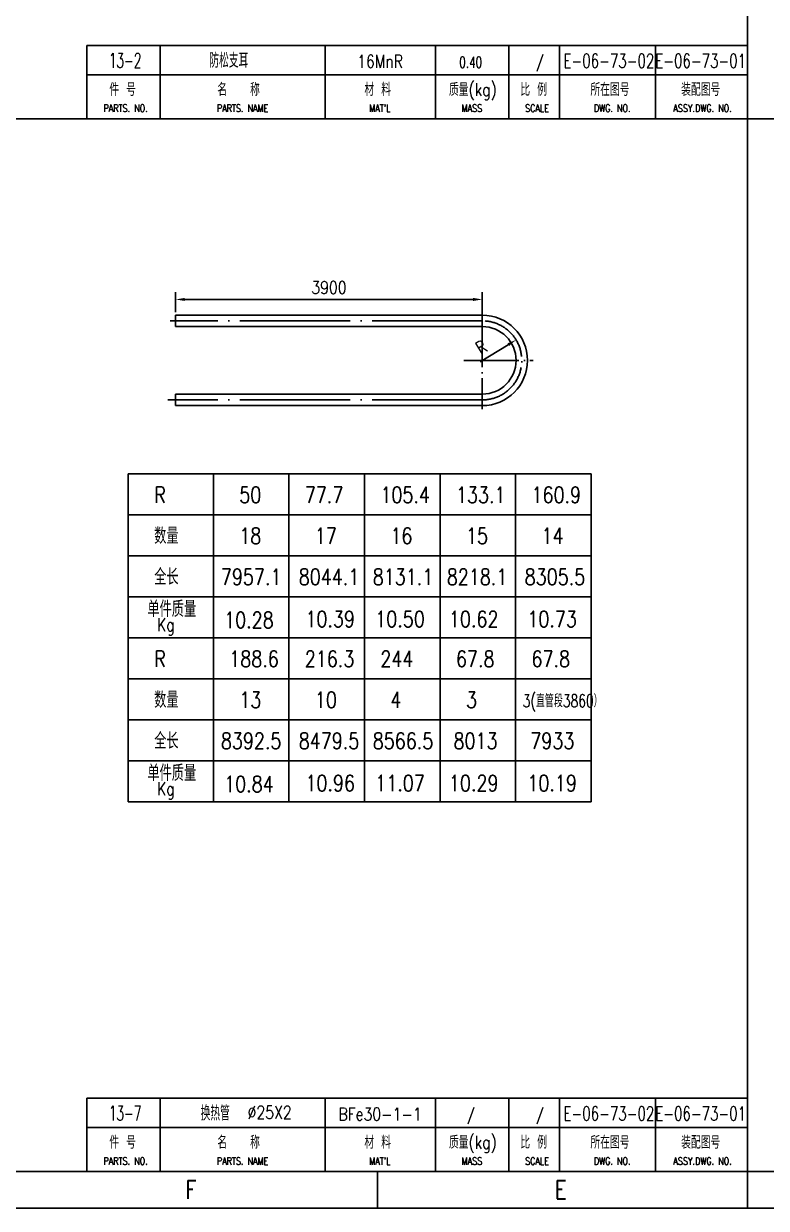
# Model space of a CAD drawing. Header units: millimetres. Extents: x 16142 to 22870, y -8556 to -3804.
# Drawn here: x 17989 to 19607, y -8556 to -5973 of the extents above; entities that cross this region are included whole.
import ezdxf
from ezdxf.enums import TextEntityAlignment as Align

# ---------------------------------------------------------------- set-up
doc = ezdxf.new("R2010")
doc.units = ezdxf.units.MM
doc.header["$LTSCALE"] = 80
doc.linetypes.add('DASHDOT-M', pattern=[36, 30, -3, 0, -3])
doc.linetypes.add('DIVIDE-M', pattern=[39, 30, -3, 0, -3, 0, -3])
for name, color, linetype in [('7', 7, 'Continuous'), ('CDR_DWG1', 4, 'Continuous'), ('CDR_DWG3', 1, 'DASHDOT-M'), ('CDR_DWG4', 3, 'DIVIDE-M'), ('CDR_TEXT', 7, 'Continuous'), ('尺寸线层', 7, 'Continuous'), ('标注线', 7, 'Continuous'), ('轮廓线', 4, 'Continuous')]:
    doc.layers.add(name, color=color, linetype=linetype)
doc.styles.add('HZ', font='ROMANS.shx', dxfattribs={"width": 0.7, "height": 3, "bigfont": 'HZ.shx'})
doc.styles.add('TH_GBDIM', font='romans.shx', dxfattribs={"width": 0.8, "bigfont": 'gbcbig.shx'})
doc.dimstyles.new('TH_GBDIM', dxfattribs={"dimscale": 8, "dimtxt": 3.5, "dimasz": 2.5, "dimexe": 2, "dimexo": 0, "dimgap": 1.5, "dimtad": 1, "dimdec": 0, "dimzin": 0, "dimdsep": 46, "dimtxsty": 'TH_GBDIM', "dimcen": 2.5, "dimclrd": 256, "dimclre": 256, "dimclrt": 256, "dimadec": 0, "dimazin": 0, "dimtfac": 0.714286, "dimtdec": 0, "dimtmove": 0, "dimatfit": 3, "dimfxl": 0, "dimtzin": 0, "dimlwd": -1, "dimlwe": -1, "dimarcsym": 0})

# ---------------------------------------------------------------- blocks, each defined once
blk = doc.blocks.new('A$C1B375470')
for p, q in [((7578, 0), (0, 0)), ((7578, 0), (18, 0)), ((7578, 0), (18, 0)), ((7578, 0), (18, 0)), ((15138, 0), (7578, 0))]:
    blk.add_line(p, q)
at = {"layer": 'CDR_DWG1', "color": 4}
blk.add_line((14958, 180), (450, 180), dxfattribs=at)
at = {"layer": 'CDR_DWG4', "linetype": 'Continuous'}
for p, q in [((5890.5, 180), (5890.5, 0)), ((7704, 180), (7704, 0))]:
    blk.add_line(p, q, dxfattribs=at)
at = {"layer": 'CDR_TEXT', "style": 'HZ', "width": 0.8}
for s, p in [('F', (4975, 46.9)), ('E', (6788.5, 46.9))]:
    blk.add_text(s, height=90, dxfattribs=at).set_placement(p, align=Align.CENTER)
blk = doc.blocks.new('A$C092B31A8')
at = {"layer": '尺寸线层', "xscale": 0.05555555555555555, "yscale": 0.05555555555555555, "zscale": 0.05555555555555555}
blk.add_blockref('A$C1B375470', (0, 0), dxfattribs=at)
blk = doc.blocks.new('*D239')
blk.add_line((18983.4, -6709.9), (19044.7, -6672.8))
blk.add_solid([(19043, -6669.9), (19046.5, -6675.6), (19061.8, -6662.4)])
at = {"layer": 'Defpoints', "color": 0}
for p in [(19061.8, -6662.4), (18988.1, -6707)]:
    blk.add_point(p, dxfattribs=at)
at = {"insert": (18985.8, -6678.1), "char_height": 28, "attachment_point": 5, "rotation": 31.174, "style": 'TH_GBDIM'}
blk.add_mtext('R{}{}', dxfattribs=at)
blk = doc.blocks.new('*D240')
for p, q in [((18319.8, -6601.9), (18319.8, -6558.1)), ((18988.1, -6601.9), (18988.1, -6558.1)), ((18968.1, -6574.1), (18339.8, -6574.1))]:
    blk.add_line(p, q)
for points in [[(18339.8, -6570.8), (18339.8, -6577.5), (18319.8, -6574.1)], [(18968.1, -6570.8), (18968.1, -6577.5), (18988.1, -6574.1)]]:
    blk.add_solid(points)
at = {"layer": 'Defpoints', "color": 0}
for p in [(18319.8, -6574.1), (18319.8, -6601.9), (18988.1, -6601.9)]:
    blk.add_point(p, dxfattribs=at)
at = {"insert": (18653.9, -6548.1), "char_height": 28, "attachment_point": 5, "style": 'TH_GBDIM'}
blk.add_mtext('3900{}{}', dxfattribs=at)

msp = doc.modelspace()

# ---------------------------------------------------------------- linework, layer by layer
for p, q in [((18285.98, -6020.27), (18285.98, -6180.27)), ((18645.98, -6020.27), (18645.98, -6180.27)), ((18885.98, -6020.27), (18885.98, -6180.27)), ((19045.98, -6020.27), (19045.98, -6180.27)), ((19156.6, -6020.27), (19156.6, -6180.27)), ((19365.98, -6020.27), (19365.98, -6180.27)), ((19565.98, -6084.27), (18125.98, -6084.27)), ((18566.7, -6954.54), (18566.7, -7312.25)), ((18731.39, -6954.54), (18731.39, -7312.25)), ((18896.09, -6954.54), (18896.09, -7312.25)), ((19060.79, -6954.54), (19060.79, -7669.96)), ((18216.53, -7043.97), (19225.49, -7043.97)), ((18216.53, -7133.39), (19225.49, -7133.39)), ((18216.53, -7222.82), (19225.49, -7222.82)), ((18566.7, -7312.25), (18566.7, -7669.96)), ((18731.39, -7312.25), (18731.39, -7669.96)), ((18896.09, -7312.25), (18896.09, -7669.96)), ((18216.53, -7401.68), (19225.49, -7401.68)), ((18216.53, -7491.11), (19225.49, -7491.11)), ((18216.53, -7580.53), (19225.49, -7580.53)), ((18285.98, -8316.27), (18285.98, -8476.27)), ((18645.98, -8316.27), (18645.98, -8476.27)), ((18885.98, -8316.27), (18885.98, -8476.27)), ((19045.98, -8316.27), (19045.98, -8476.27)), ((19156.6, -8316.27), (19156.6, -8476.27)), ((19365.98, -8316.27), (19365.98, -8476.27)), ((19565.98, -8380.27), (18125.98, -8380.27))]:
    msp.add_line(p, q)
at = {"layer": 'CDR_DWG1', "color": 4}
for p, q in [((19565.98, -6020.27), (18125.98, -6020.27)), ((18125.98, -6020.27), (18125.98, -6180.27)), ((19565.98, -8316.27), (18125.98, -8316.27)), ((18125.98, -8316.27), (18125.98, -8476.27))]:
    msp.add_line(p, q, dxfattribs=at)
at = {"layer": 'CDR_DWG1'}
for p, q in [((18988.1, -6608.35), (18319.8, -6608.35)), ((18319.8, -6608.35), (18319.8, -6633.35)), ((18988.1, -6633.35), (18319.8, -6633.35)), ((18988.1, -6780.73), (18319.8, -6780.73)), ((18319.8, -6780.73), (18319.8, -6805.73)), ((18988.1, -6805.73), (18319.8, -6805.73))]:
    msp.add_line(p, q, dxfattribs=at)
at = {"layer": 'CDR_DWG1', "ltscale": 0.001}
msp.add_line((18216.53, -6954.54), (19225.49, -6954.54), dxfattribs=at)
at = {"layer": 'CDR_DWG1'}
for radius in [98.69, 98.69, 73.69]:
    msp.add_arc((18988.1, -6707.04), radius, 270, 90, dxfattribs=at)
at = {"layer": 'CDR_DWG3', "ltscale": 0.05}
for p, q in [((18988.1, -6601.94), (18988.1, -6813.46)), ((18948.06, -6707.04), (19099.33, -6707.04))]:
    msp.add_line(p, q, dxfattribs=at)
at = {"layer": 'CDR_DWG3', "ltscale": 0.1}
for p, q in [((18988.1, -6620.85), (18307.62, -6620.85)), ((18988.1, -6793.23), (18302.83, -6793.23))]:
    msp.add_line(p, q, dxfattribs=at)
at = {"layer": 'CDR_DWG3', "ltscale": 0.05}
msp.add_arc((18988.1, -6707.04), 86.19, 270, 90, dxfattribs=at)
at = {"layer": '标注线'}
for p, q in [((19565.98, -3884.27), (19565.98, -8476.27)), ((16341.98, -6180.28), (22789.98, -6180.28))]:
    msp.add_line(p, q, dxfattribs=at)
at = {"layer": '轮廓线'}
for p, q in [((18216.53, -6954.54), (18216.53, -7312.25)), ((18402, -6954.54), (18402, -7312.25)), ((19225.49, -6954.54), (19225.49, -7669.96)), ((18216.53, -7312.25), (19225.49, -7312.25)), ((18216.53, -7312.25), (18216.53, -7669.96)), ((18402, -7312.25), (18402, -7669.96)), ((18216.53, -7669.96), (19225.49, -7669.96))]:
    msp.add_line(p, q, dxfattribs=at)

# ---------------------------------------------------------------- block references
at = {"layer": '尺寸线层', "xscale": 8, "yscale": 8, "zscale": 8}
msp.add_blockref('A$C092B31A8', (16141.98, -8556.27), dxfattribs=at)

# ---------------------------------------------------------------- texts
at = {"color": 3}
for s, height, style, width, p in [('R', 35, 'HZ', 0.8, (18273.08, -7017.86)), ('50', 35, 'TH_GBDIM', 0.8, (18458.55, -7017.86)), ('77.7', 35, 'TH_GBDIM', 0.8, (18601.39, -7017.86)), ('105.4', 35, 'TH_GBDIM', 0.8, (18766.09, -7017.86)), ('133.1', 35, 'TH_GBDIM', 0.8, (18930.79, -7017.86)), ('160.9', 35, 'TH_GBDIM', 0.8, (19095.49, -7017.86)), ('数量', 35, 'HZ', 0.8, (18273.08, -7107.29)), ('18', 35, 'TH_GBDIM', 0.8, (18458.55, -7107.29)), ('17', 35, 'TH_GBDIM', 0.8, (18623.25, -7107.29)), ('16', 35, 'TH_GBDIM', 0.8, (18787.94, -7107.29)), ('15', 35, 'TH_GBDIM', 0.8, (18952.64, -7107.29)), ('14', 35, 'TH_GBDIM', 0.8, (19117.34, -7107.29)), ('全长', 35, 'HZ', 0.8, (18273.08, -7196.72)), ('7957.1', 35, 'TH_GBDIM', 0.8, (18418.41, -7196.72)), ('8044.1', 35, 'TH_GBDIM', 0.8, (18588.13, -7196.72)), ('8131.1', 35, 'TH_GBDIM', 0.8, (18749.48, -7196.72)), ('8218.1', 35, 'TH_GBDIM', 0.8, (18910.84, -7196.72)), ('8305.5', 35, 'TH_GBDIM', 0.8, (19080.55, -7196.72)), ('单件质量', 35, 'HZ', 0.8, (18258.18, -7266.71)), ('10.28', 35, 'TH_GBDIM', 0.8, (18425.53, -7290.76)), ('10.39', 35, 'TH_GBDIM', 0.8, (18602.61, -7288.7)), ('10.50', 35, 'TH_GBDIM', 0.8, (18754.93, -7288.7)), ('10.62', 35, 'TH_GBDIM', 0.8, (18915.5, -7288.7)), ('10.73', 35, 'TH_GBDIM', 0.8, (19086.39, -7288.7)), ('Kg', 28, 'HZ', 0.8, (18279.22, -7297.51)), ('R', 35, 'HZ', 0.8, (18273.08, -7375.57)), ('188.6', 35, 'TH_GBDIM', 0.8, (18436.7, -7375.57)), ('216.3', 35, 'TH_GBDIM', 0.8, (18601.39, -7375.57)), ('244', 35, 'TH_GBDIM', 0.8, (18766.09, -7375.57)), ('67.8', 35, 'TH_GBDIM', 0.8, (18930.79, -7375.57)), ('67.8', 35, 'TH_GBDIM', 0.8, (19095.49, -7375.57)), ('数量', 35, 'HZ', 0.8, (18273.08, -7465)), ('13', 35, 'TH_GBDIM', 0.8, (18458.55, -7465)), ('10', 35, 'TH_GBDIM', 0.8, (18623.25, -7465)), ('4', 35, 'TH_GBDIM', 0.8, (18787.94, -7465)), ('3', 35, 'TH_GBDIM', 0.8, (18952.64, -7465)), ('3(直管段3860）', 28, 'TH_GBDIM', 0.7, (19076.37, -7463.48)), ('全长', 35, 'HZ', 0.8, (18273.08, -7554.43)), ('8392.5', 35, 'TH_GBDIM', 0.8, (18418.41, -7554.43)), ('8479.5', 35, 'TH_GBDIM', 0.8, (18588.13, -7554.43)), ('8566.5', 35, 'TH_GBDIM', 0.8, (18749.48, -7554.43)), ('8013', 35, 'TH_GBDIM', 0.8, (18925.45, -7554.43)), ('7933', 35, 'TH_GBDIM', 0.8, (19092.91, -7554.43)), ('单件质量', 35, 'HZ', 0.8, (18258.18, -7624.43)), ('10.84', 35, 'TH_GBDIM', 0.8, (18425.53, -7648.48)), ('10.96', 35, 'TH_GBDIM', 0.8, (18602.61, -7646.41)), ('11.07', 35, 'TH_GBDIM', 0.8, (18754.93, -7646.41)), ('10.29', 35, 'TH_GBDIM', 0.8, (18915.5, -7646.41)), ('10.19', 35, 'TH_GBDIM', 0.8, (19086.39, -7646.41)), ('Kg', 28, 'HZ', 0.8, (18279.22, -7655.22))]:
    msp.add_text(s, height=height, dxfattribs=dict(at, style=style, width=width)).set_placement(p)
at = {"layer": '7', "style": 'HZ'}
for s, height, width, p in [('16MnR', 28, 0.8, (18765.34, -6068.79)), ('0.40', 24, 0.7, (18962.94, -6068.79)), ('/', 24, 0.7, (19113.73, -6068.79)), ('%%C25X2', 28, 0.8, (18524.69, -8361.14)), ('BFe30-1-1', 28, 0.8, (18765.34, -8364.79)), ('/', 24, 0.7, (18962.94, -8364.79)), ('/', 24, 0.7, (19113.73, -8364.79))]:
    msp.add_text(s, height=height, dxfattribs=dict(at, width=width)).set_placement(p, align=Align.CENTER)
at = {"layer": '7', "style": 'HZ', "width": 0.8}
for s, height, p in [('质量(kg)', 28, (18915.62, -6130.32)), ('件 号', 28, (18175.22, -6130.32)), ('名   称', 28, (18410.73, -6130.32)), ('材 料', 28, (18731.23, -6130.32)), ('比 例', 28, (19071.19, -6130.32)), ('所在图号', 28, (19223.89, -6130.32)), ('装配图号', 28, (19421.76, -6130.32)), ('PARTS. NO.', 16, (18162.44, -6165.15)), ('PARTS. NAME', 16, (18409.57, -6165.15)), ("MAT'L", 16, (18741.5, -6165.15)), ('MASS', 16, (18943.17, -6165.15)), ('SCALE', 16, (19081.46, -6165.15)), ('DWG. NO.', 16, (19231.28, -6165.15)), ('ASSY.DWG. NO.', 16, (19404.66, -6165.15)), ('件 号', 28, (18175.22, -8426.32)), ('名   称', 28, (18410.73, -8426.32)), ('材 料', 28, (18731.23, -8426.32)), ('质量(kg)', 28, (18915.62, -8426.32)), ('比 例', 28, (19071.19, -8426.32)), ('所在图号', 28, (19223.89, -8426.32)), ('装配图号', 28, (19421.76, -8426.32)), ('PARTS. NO.', 16, (18162.44, -8461.15)), ('PARTS. NAME', 16, (18409.57, -8461.15)), ("MAT'L", 16, (18741.5, -8461.15)), ('MASS', 16, (18943.17, -8461.15)), ('SCALE', 16, (19081.46, -8461.15)), ('DWG. NO.', 16, (19231.28, -8461.15)), ('ASSY.DWG. NO.', 16, (19404.66, -8461.15))]:
    msp.add_text(s, height=height, dxfattribs=at).set_placement(p)
at = {"layer": '标注线', "style": 'HZ'}
for s, height, width, p in [('13-2', 32, 0.6, (18209.77, -6068.79)), ('防松支耳', 32, 0.7, (18435.72, -6068.79)), ('E-06-73-02', 30.4, 0.7, (19264.13, -6068.79)), ('E-06-73-01', 30.4, 0.7, (19464.13, -6068.79)), ('13-7', 32, 0.6, (18209.77, -8364.79)), ('换热管', 32, 0.7, (18406.15, -8364.79)), ('E-06-73-02', 30.4, 0.7, (19264.13, -8364.79)), ('E-06-73-01', 30.4, 0.7, (19464.13, -8364.79))]:
    msp.add_text(s, height=height, dxfattribs=dict(at, width=width)).set_placement(p, align=Align.CENTER)

# ---------------------------------------------------------------- dimensions: what is measured, and where the dimension line sits
dim = msp.add_linear_dim(base=(18319.8, -6574.14), p1=(18988.1, -6601.94), p2=(18319.8, -6601.94), text='3900{}{}', dimstyle='TH_GBDIM', override={"dimgap": 1.5, "dimtad": 1, "dimjust": 0, "dimdec": 1, "dimlfac": 1, "dimse1": 0, "dimse2": 0, "dimsd1": 0, "dimsd2": 0})
dim.commit()
dim.dimension.update_dxf_attribs({"geometry": '*D240', "text_midpoint": (18653.95, -6548.14)})
dim = msp.add_radius_dim(center=(18988.1, -6707.04), mpoint=(19061.84, -6662.43), text='R{}{}', dimstyle='TH_GBDIM', override={"dimgap": 1.5, "dimtad": 1, "dimjust": 0, "dimtih": 0, "dimtoh": 0, "dimdec": 1, "dimlfac": 1, "dimse1": 0, "dimse2": 0, "dimsd1": 0, "dimsd2": 0, "dimtix": 0, "dimtofl": 1, "dimatfit": 3})
dim.commit()
dim.dimension.update_dxf_attribs({"geometry": '*D239', "text_midpoint": (18999.24, -6700.3), "dimtype": 164})

doc.saveas('drawing.dxf')
